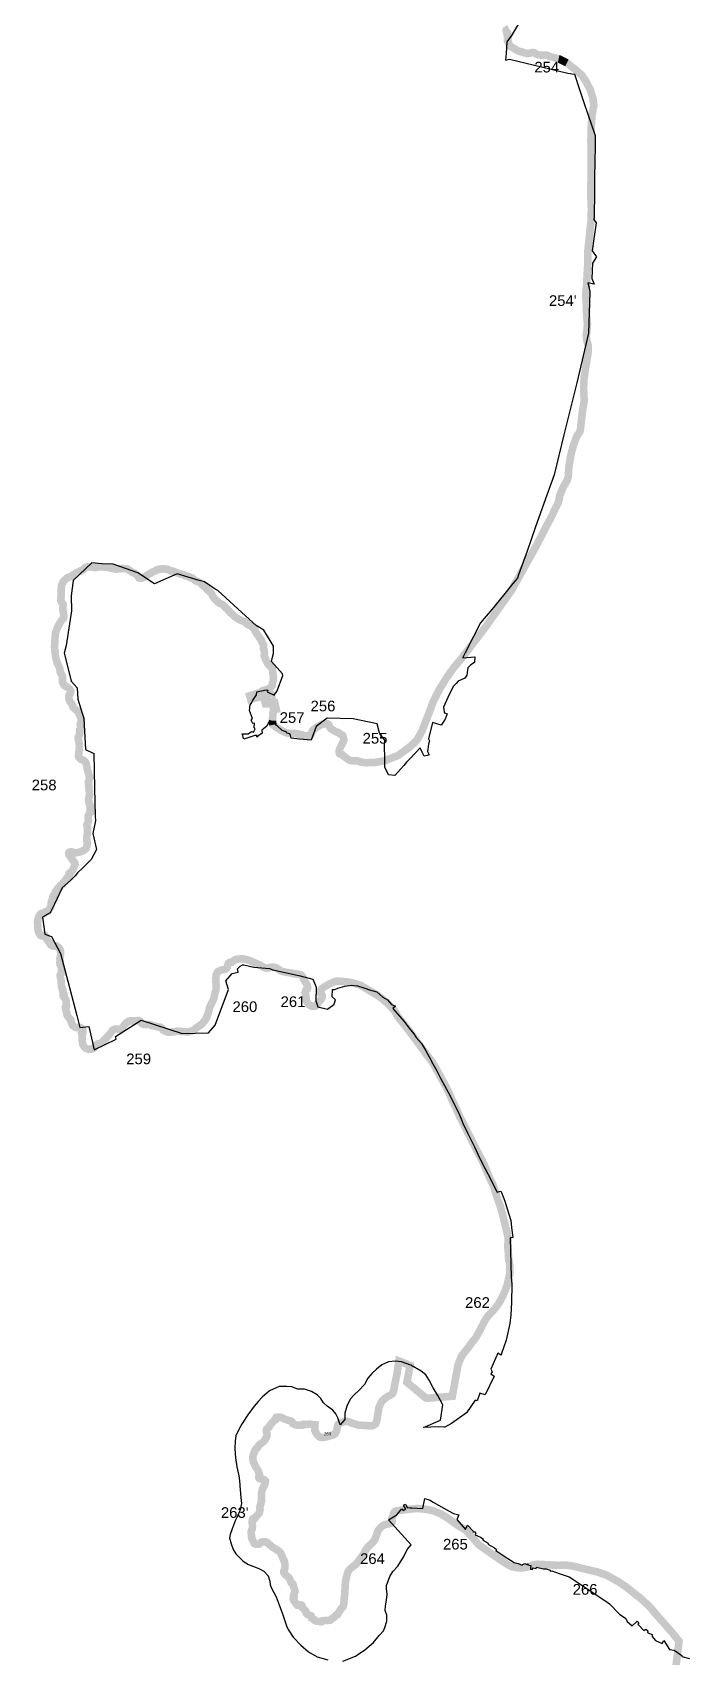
# Model space of a CAD drawing. Header units: metres. Extents: x 290946 to 378809, y 1824167 to 1998918.
# Drawn here: x 314234 to 318550, y 1878583 to 1889262 of the extents above; entities that cross this region are included whole.
import ezdxf

# ---------------------------------------------------------------- set-up
doc = ezdxf.new("R2010")
doc.units = ezdxf.units.M
for name, color, linetype in [('COASTLINE', 5, 'Continuous'), ('DISTRICT BOUNDRY', 86, 'Continuous'), ('NATURALLY PROTECTED', 3, 'Continuous')]:
    doc.layers.add(name, color=color, linetype=linetype)
doc.styles.get("Standard").update_dxf_attribs({"font": 'arial.ttf'})

msp = doc.modelspace()

# ---------------------------------------------------------------- linework, layer by layer
at = {"layer": 'COASTLINE', "const_width": 50, "flags": 128}
msp.add_lwpolyline([(317365, 1889288), (317357, 1889284), (317347, 1889278), (317346, 1889274), (317347, 1889270), (317354, 1889262), (317355, 1889259), (317355, 1889254), (317353, 1889250), (317353, 1889244), (317357, 1889236), (317360, 1889232), (317359, 1889228), (317357, 1889223), (317355, 1889220), (317354, 1889215), (317354, 1889210), (317356, 1889207), (317360, 1889201), (317363, 1889189), (317367, 1889178), (317374, 1889171), (317384, 1889164), (317407, 1889151), (317429, 1889139), (317446, 1889135), (317455, 1889132), (317464, 1889129), (317473, 1889126), (317482, 1889124), (317488, 1889123), (317498, 1889125), (317511, 1889128), (317521, 1889130), (317530, 1889129), (317536, 1889126), (317543, 1889120), (317552, 1889117), (317564, 1889114), (317574, 1889112), (317582, 1889112), (317590, 1889114), (317599, 1889114), (317611, 1889113), (317620, 1889110), (317626, 1889106), (317637, 1889103), (317652, 1889099), (317677, 1889092), (317695, 1889088), (317745, 1889062), (317796, 1889022), (317842, 1888982), (317867, 1888946), (317899, 1888885), (317917, 1888824), (317922, 1888781), (317917, 1888760), (317910, 1888714), (317905, 1888642), (317904, 1888609), (317903, 1888554), (317905, 1888399), (317902, 1888189), (317906, 1888101), (317904, 1888027), (317894, 1887934), (317883, 1887826), (317883, 1887796), (317883, 1887750), (317880, 1887703), (317874, 1887599), (317870, 1887555), (317870, 1887511), (317874, 1887456), (317875, 1887397), (317880, 1887346), (317878, 1887316), (317872, 1887266), (317875, 1887242), (317886, 1887201), (317885, 1887160), (317876, 1887107), (317867, 1887052), (317858, 1886990), (317855, 1886929), (317856, 1886879), (317859, 1886846), (317855, 1886815), (317849, 1886786), (317839, 1886703), (317835, 1886661), (317831, 1886640), (317823, 1886627), (317809, 1886606), (317801, 1886585), (317789, 1886554), (317777, 1886509), (317770, 1886478), (317761, 1886426), (317757, 1886395), (317756, 1886371), (317754, 1886344), (317748, 1886321), (317737, 1886301), (317723, 1886278), (317708, 1886245), (317697, 1886216), (317694, 1886194), (317687, 1886169), (317671, 1886138), (317638, 1886069), (317615, 1886027), (317558, 1885915), (317526, 1885856), (317380, 1885594), (317206, 1885349), (317047, 1885141), (317004, 1885091), (316959, 1885028), (316909, 1884948), (316864, 1884858), (316849, 1884816), (316791, 1884667), (316758, 1884609), (316708, 1884563), (316634, 1884510), (316547, 1884476), (316485, 1884465), (316420, 1884463), (316391, 1884467), (316381, 1884472), (316370, 1884475), (316353, 1884475), (316338, 1884475), (316321, 1884478), (316305, 1884487), (316293, 1884496), (316278, 1884507), (316268, 1884516), (316260, 1884519), (316254, 1884520), (316251, 1884523), (316249, 1884531), (316249, 1884544), (316259, 1884569), (316269, 1884589), (316279, 1884609), (316280, 1884615), (316278, 1884624), (316275, 1884635), (316271, 1884643), (316262, 1884648), (316250, 1884656), (316242, 1884662), (316226, 1884667), (316192, 1884688), (316188, 1884695), (316185, 1884702), (316182, 1884710), (316178, 1884716), (316172, 1884719), (316164, 1884720), (316150, 1884719), (316135, 1884714), (316122, 1884708), (316103, 1884698), (316089, 1884688), (316076, 1884677), (316072, 1884669), (316068, 1884661), (316065, 1884652), (316062, 1884646), (316058, 1884643), (316055, 1884640), (316045, 1884639), (316026, 1884640), (315994, 1884649), (315973, 1884653), (315951, 1884656), (315934, 1884656), (315923, 1884656), (315912, 1884657), (315899, 1884661), (315895, 1884662), (315873, 1884673), (315860, 1884681), (315841, 1884692), (315814, 1884712), (315812, 1884722), (315811, 1884732), (315810, 1884748), (315812, 1884765), (315813, 1884779), (315813, 1884791), (315819, 1884801), (315818, 1884810), (315835, 1884814), (315826, 1884855), (315804, 1884850), (315765, 1884850), (315759, 1884869), (315762, 1884870), (315757, 1884887), (315805, 1884901), (315802, 1884914), (315800, 1884916), (315799, 1884916), (315797, 1884917), (315796, 1884916), (315668, 1884879), (315661, 1884903), (315722, 1884922), (315728, 1884926), (315739, 1884932), (315748, 1884937), (315761, 1884940), (315776, 1884944), (315784, 1884948), (315795, 1884956), (315805, 1884965), (315807, 1884968), (315810, 1884980), (315815, 1885002), (315817, 1885024), (315813, 1885053), (315811, 1885076), (315809, 1885082), (315807, 1885086), (315800, 1885094), (315789, 1885104), (315780, 1885115), (315775, 1885124), (315767, 1885140), (315761, 1885155), (315757, 1885166), (315757, 1885174), (315758, 1885188), (315756, 1885199), (315751, 1885219), (315751, 1885228), (315751, 1885236), (315751, 1885239), (315748, 1885243), (315744, 1885251), (315739, 1885261), (315736, 1885270), (315725, 1885287), (315719, 1885295), (315704, 1885316), (315697, 1885327), (315695, 1885337), (315692, 1885340), (315682, 1885351), (315676, 1885358), (315670, 1885361), (315660, 1885366), (315648, 1885372), (315639, 1885380), (315629, 1885388), (315624, 1885391), (315615, 1885394), (315600, 1885400), (315586, 1885408), (315576, 1885414), (315567, 1885420), (315554, 1885433), (315543, 1885441), (315533, 1885450), (315526, 1885459), (315512, 1885474), (315501, 1885483), (315496, 1885489), (315492, 1885495), (315489, 1885499), (315482, 1885503), (315474, 1885506), (315462, 1885512), (315453, 1885519), (315445, 1885526), (315437, 1885533), (315430, 1885542), (315417, 1885559), (315413, 1885567), (315410, 1885576), (315404, 1885583), (315399, 1885587), (315388, 1885594), (315382, 1885601), (315376, 1885609), (315369, 1885616), (315360, 1885622), (315349, 1885632), (315339, 1885643), (315329, 1885649), (315322, 1885652), (315308, 1885658), (315301, 1885662), (315294, 1885669), (315287, 1885676), (315283, 1885677), (315277, 1885678), (315271, 1885679), (315266, 1885683), (315258, 1885688), (315252, 1885689), (315242, 1885691), (315235, 1885693), (315229, 1885697), (315226, 1885699), (315219, 1885700), (315210, 1885702), (315199, 1885706), (315189, 1885710), (315177, 1885713), (315171, 1885715), (315168, 1885718), (315163, 1885721), (315155, 1885722), (315141, 1885725), (315131, 1885729), (315123, 1885734), (315115, 1885736), (315107, 1885735), (315098, 1885738), (315091, 1885738), (315083, 1885738), (315072, 1885734), (315066, 1885735), (315059, 1885734), (315055, 1885732), (315048, 1885729), (315044, 1885725), (315034, 1885721), (315024, 1885717), (315014, 1885711), (315002, 1885704), (314993, 1885700), (314981, 1885692), (314974, 1885685), (314961, 1885679), (314952, 1885677), (314939, 1885676), (314933, 1885678), (314928, 1885686), (314924, 1885693), (314914, 1885703), (314905, 1885708), (314893, 1885712), (314879, 1885722), (314866, 1885730), (314859, 1885736), (314852, 1885737), (314838, 1885739), (314821, 1885739), (314802, 1885737), (314789, 1885736), (314780, 1885735), (314772, 1885737), (314759, 1885740), (314741, 1885744), (314721, 1885748), (314696, 1885750), (314682, 1885750), (314672, 1885750), (314662, 1885749), (314655, 1885747), (314646, 1885746), (314635, 1885747), (314619, 1885750), (314594, 1885750), (314582, 1885747), (314574, 1885741), (314569, 1885734), (314562, 1885729), (314554, 1885725), (314545, 1885722), (314519, 1885709), (314501, 1885698), (314484, 1885686), (314464, 1885679), (314455, 1885673), (314441, 1885659), (314437, 1885654), (314433, 1885648), (314428, 1885636), (314424, 1885619), (314422, 1885599), (314422, 1885578), (314422, 1885554), (314420, 1885538), (314420, 1885529), (314423, 1885520), (314428, 1885514), (314435, 1885505), (314436, 1885501), (314434, 1885488), (314433, 1885474), (314435, 1885457), (314438, 1885443), (314440, 1885424), (314439, 1885417), (314437, 1885410), (314427, 1885402), (314422, 1885394), (314409, 1885373), (314400, 1885354), (314390, 1885331), (314385, 1885315), (314382, 1885280), (314381, 1885257), (314379, 1885225), (314381, 1885198), (314385, 1885166), (314389, 1885144), (314396, 1885119), (314407, 1885097), (314413, 1885083), (314415, 1885070), (314417, 1885056), (314423, 1885046), (314428, 1885038), (314431, 1885030), (314432, 1885022), (314431, 1885001), (314431, 1884993), (314437, 1884980), (314445, 1884969), (314456, 1884963), (314474, 1884951), (314481, 1884944), (314484, 1884938), (314485, 1884928), (314480, 1884915), (314476, 1884911), (314473, 1884903), (314474, 1884884), (314476, 1884873), (314481, 1884864), (314489, 1884854), (314497, 1884842), (314500, 1884829), (314512, 1884817), (314527, 1884804), (314531, 1884799), (314540, 1884785), (314548, 1884766), (314554, 1884753), (314555, 1884740), (314550, 1884722), (314547, 1884715), (314550, 1884705), (314554, 1884692), (314552, 1884688), (314547, 1884681), (314544, 1884678), (314543, 1884671), (314546, 1884661), (314545, 1884653), (314543, 1884649), (314539, 1884638), (314534, 1884630), (314534, 1884620), (314539, 1884604), (314541, 1884590), (314542, 1884569), (314541, 1884553), (314538, 1884522), (314536, 1884508), (314538, 1884500), (314549, 1884488), (314556, 1884484), (314566, 1884481), (314577, 1884473), (314587, 1884460), (314590, 1884447), (314594, 1884421), (314598, 1884408), (314605, 1884381), (314609, 1884365), (314607, 1884353), (314602, 1884342), (314602, 1884335), (314601, 1884323), (314603, 1884314), (314606, 1884305), (314605, 1884300), (314605, 1884290), (314607, 1884276), (314609, 1884262), (314609, 1884249), (314607, 1884240), (314603, 1884231), (314602, 1884220), (314604, 1884204), (314607, 1884195), (314611, 1884187), (314614, 1884178), (314613, 1884169), (314612, 1884156), (314615, 1884150), (314619, 1884145), (314620, 1884141), (314616, 1884137), (314607, 1884129), (314599, 1884113), (314599, 1884102), (314602, 1884088), (314601, 1884076), (314594, 1884063), (314591, 1884055), (314592, 1884044), (314595, 1884039), (314595, 1884024), (314595, 1884003), (314591, 1883974), (314591, 1883952), (314595, 1883935), (314591, 1883913), (314584, 1883897), (314579, 1883893), (314571, 1883887), (314559, 1883882), (314544, 1883876), (314530, 1883873), (314520, 1883871), (314507, 1883873), (314499, 1883874), (314490, 1883878), (314483, 1883878), (314477, 1883876), (314472, 1883869), (314474, 1883858), (314482, 1883847), (314497, 1883825), (314504, 1883816), (314512, 1883805), (314514, 1883795), (314508, 1883780), (314498, 1883757), (314489, 1883746), (314482, 1883741), (314476, 1883738), (314475, 1883737), (314474, 1883736), (314474, 1883734), (314474, 1883732), (314477, 1883731), (314478, 1883729), (314478, 1883728), (314478, 1883726), (314477, 1883724), (314475, 1883721), (314474, 1883721), (314474, 1883720), (314474, 1883720), (314474, 1883718), (314475, 1883716), (314475, 1883714), (314474, 1883712), (314474, 1883710), (314472, 1883709), (314469, 1883709), (314465, 1883708), (314464, 1883708), (314463, 1883708), (314461, 1883707), (314460, 1883705), (314459, 1883702), (314458, 1883700), (314455, 1883698), (314453, 1883696), (314451, 1883691), (314449, 1883688), (314446, 1883686), (314444, 1883684), (314443, 1883680), (314439, 1883677), (314436, 1883675), (314434, 1883670), (314432, 1883667), (314431, 1883665), (314428, 1883664), (314422, 1883660), (314417, 1883656), (314415, 1883652), (314415, 1883648), (314414, 1883645), (314411, 1883643), (314405, 1883640), (314401, 1883638), (314398, 1883635), (314396, 1883633), (314393, 1883627), (314391, 1883622), (314389, 1883618), (314387, 1883617), (314385, 1883616), (314384, 1883614), (314383, 1883610), (314383, 1883603), (314381, 1883600), (314376, 1883595), (314372, 1883590), (314369, 1883583), (314367, 1883578), (314366, 1883574), (314366, 1883567), (314363, 1883562), (314360, 1883556), (314358, 1883550), (314357, 1883547), (314357, 1883543), (314357, 1883539), (314356, 1883534), (314356, 1883529), (314355, 1883523), (314354, 1883518), (314352, 1883515), (314349, 1883510), (314346, 1883503), (314342, 1883495), (314340, 1883491), (314337, 1883489), (314333, 1883487), (314320, 1883483), (314318, 1883483), (314316, 1883481), (314313, 1883477), (314311, 1883474), (314307, 1883472), (314305, 1883471), (314300, 1883472), (314294, 1883472), (314292, 1883472), (314289, 1883469), (314286, 1883467), (314285, 1883463), (314283, 1883460), (314280, 1883456), (314276, 1883453), (314273, 1883449), (314272, 1883443), (314269, 1883428), (314267, 1883415), (314268, 1883407), (314270, 1883395), (314270, 1883384), (314270, 1883370), (314272, 1883356), (314275, 1883346), (314282, 1883335), (314287, 1883329), (314294, 1883325), (314299, 1883325), (314305, 1883328), (314312, 1883329), (314317, 1883327), (314320, 1883321), (314326, 1883306), (314342, 1883284), (314349, 1883276), (314352, 1883269), (314356, 1883265), (314364, 1883260), (314374, 1883258), (314379, 1883258), (314384, 1883260), (314389, 1883260), (314398, 1883254), (314409, 1883246), (314414, 1883238), (314417, 1883231), (314419, 1883216), (314419, 1883200), (314416, 1883185), (314414, 1883177), (314415, 1883168), (314415, 1883161), (314415, 1883155), (314413, 1883150), (314414, 1883145), (314415, 1883139), (314416, 1883134), (314418, 1883130), (314420, 1883128), (314422, 1883123), (314424, 1883115), (314425, 1883106), (314425, 1883099), (314425, 1883090), (314424, 1883081), (314423, 1883078), (314419, 1883074), (314417, 1883072), (314416, 1883067), (314416, 1883061), (314417, 1883054), (314419, 1883045), (314422, 1883031), (314423, 1883020), (314423, 1883011), (314424, 1883001), (314425, 1882992), (314429, 1882982), (314429, 1882978), (314430, 1882973), (314433, 1882970), (314434, 1882967), (314434, 1882962), (314434, 1882957), (314435, 1882953), (314437, 1882949), (314440, 1882945), (314441, 1882942), (314440, 1882939), (314439, 1882936), (314436, 1882935), (314435, 1882932), (314436, 1882929), (314437, 1882927), (314441, 1882924), (314444, 1882920), (314449, 1882913), (314453, 1882907), (314455, 1882900), (314456, 1882891), (314456, 1882880), (314458, 1882864), (314457, 1882860), (314455, 1882857), (314451, 1882855), (314451, 1882851), (314452, 1882844), (314456, 1882828), (314460, 1882818), (314461, 1882806), (314465, 1882799), (314469, 1882793), (314478, 1882783), (314485, 1882776), (314486, 1882771), (314486, 1882766), (314488, 1882759), (314490, 1882754), (314492, 1882748), (314495, 1882742), (314499, 1882736), (314514, 1882726), (314521, 1882722), (314525, 1882722), (314531, 1882723), (314539, 1882724), (314547, 1882723), (314554, 1882720), (314560, 1882715), (314564, 1882711), (314566, 1882706), (314566, 1882701), (314563, 1882701), (314560, 1882700), (314558, 1882697), (314556, 1882689), (314559, 1882676), (314560, 1882668), (314560, 1882660), (314561, 1882650), (314560, 1882638), (314564, 1882616), (314567, 1882606), (314574, 1882596), (314586, 1882586), (314601, 1882580), (314619, 1882581), (314635, 1882587), (314645, 1882598), (314652, 1882608), (314662, 1882614), (314678, 1882618), (314688, 1882624), (314700, 1882636), (314716, 1882651), (314725, 1882660), (314744, 1882683), (314753, 1882694), (314762, 1882707), (314772, 1882712), (314783, 1882714), (314799, 1882712), (314808, 1882712), (314816, 1882714), (314828, 1882727), (314840, 1882743), (314853, 1882755), (314865, 1882764), (314880, 1882767), (314896, 1882767), (314919, 1882768), (314926, 1882769), (314933, 1882769), (314940, 1882766), (314945, 1882757), (314953, 1882749), (314962, 1882745), (314976, 1882743), (314993, 1882743), (315003, 1882743), (315012, 1882740), (315019, 1882735), (315026, 1882734), (315040, 1882732), (315054, 1882728), (315075, 1882725), (315082, 1882721), (315091, 1882708), (315102, 1882700), (315111, 1882697), (315127, 1882692), (315150, 1882694), (315168, 1882696), (315186, 1882700), (315204, 1882697), (315229, 1882696), (315253, 1882693), (315267, 1882696), (315293, 1882705), (315310, 1882720), (315329, 1882734), (315346, 1882745), (315362, 1882764), (315373, 1882778), (315385, 1882808), (315394, 1882840), (315399, 1882858), (315406, 1882872), (315422, 1882904), (315428, 1882925), (315433, 1882951), (315439, 1882966), (315441, 1882982), (315441, 1883006), (315438, 1883028), (315439, 1883047), (315440, 1883064), (315443, 1883075), (315449, 1883086), (315459, 1883094), (315473, 1883100), (315492, 1883104), (315505, 1883108), (315510, 1883113), (315515, 1883123), (315518, 1883136), (315522, 1883146), (315527, 1883150), (315536, 1883153), (315545, 1883153), (315550, 1883157), (315559, 1883164), (315567, 1883170), (315577, 1883172), (315599, 1883174), (315620, 1883174), (315644, 1883169), (315670, 1883159), (315705, 1883144), (315739, 1883127), (315755, 1883118), (315766, 1883115), (315774, 1883114), (315782, 1883114), (315795, 1883118), (315810, 1883120), (315822, 1883119), (315839, 1883114), (315853, 1883104), (315863, 1883097), (315869, 1883094), (315882, 1883090), (315899, 1883086), (315915, 1883084), (315964, 1883075), (315992, 1883071), (316001, 1883067), (316008, 1883058), (316013, 1883049), (316017, 1883039), (316028, 1883020), (316039, 1883000), (316042, 1882985), (316040, 1882978), (316032, 1882971), (316029, 1882963), (316026, 1882951), (316029, 1882935), (316031, 1882919), (316033, 1882899), (316038, 1882891), (316049, 1882875), (316065, 1882864), (316078, 1882862), (316092, 1882864), (316100, 1882870), (316112, 1882887), (316121, 1882899), (316130, 1882908), (316136, 1882917), (316137, 1882926), (316137, 1882934), (316134, 1882939), (316128, 1882944), (316125, 1882948), (316125, 1882956), (316129, 1882968), (316139, 1882981), (316152, 1882991), (316191, 1883012), (316211, 1883021), (316225, 1883026), (316238, 1883028), (316267, 1883026), (316309, 1883022), (316339, 1883016), (316387, 1883002), (316438, 1882972), (316498, 1882937), (316530, 1882913), (316559, 1882889), (316586, 1882862), (316609, 1882838), (316616, 1882827), (316621, 1882818), (316630, 1882804), (316635, 1882794), (316658, 1882765), (316674, 1882746), (316713, 1882695), (316756, 1882636), (316803, 1882573), (316813, 1882559), (316822, 1882546), (316843, 1882520), (316856, 1882503), (316874, 1882474), (316895, 1882436), (316919, 1882392), (316946, 1882342), (316964, 1882306), (316972, 1882291), (316984, 1882262), (316996, 1882236), (317022, 1882182), (317041, 1882136), (317060, 1882102), (317096, 1882028), (317103, 1882016), (317111, 1881999), (317117, 1881988), (317122, 1881977), (317148, 1881925), (317159, 1881904), (317179, 1881867), (317191, 1881843), (317205, 1881813), (317225, 1881763), (317241, 1881726), (317262, 1881684), (317268, 1881667), (317278, 1881631), (317295, 1881583), (317304, 1881560), (317310, 1881539), (317333, 1881455), (317350, 1881381), (317358, 1881343), (317360, 1881322), (317358, 1881308), (317356, 1881296), (317357, 1881279), (317360, 1881250), (317361, 1881215), (317363, 1881199), (317366, 1881185), (317370, 1881159), (317370, 1881140), (317370, 1881107), (317367, 1881092), (317353, 1881032), (317336, 1880985), (317307, 1880926), (317281, 1880887), (317254, 1880856), (317227, 1880828), (317211, 1880805), (317195, 1880777), (317178, 1880741), (317146, 1880684), (317124, 1880658), (317099, 1880622), (317059, 1880573), (317046, 1880547), (317030, 1880507), (316992, 1880300), (316824, 1880287), (316817, 1880290), (316694, 1880392), (316715, 1880503), (316641, 1880532), (316637, 1880503), (316631, 1880459), (316621, 1880410), (316616, 1880388), (316608, 1880341), (316601, 1880319), (316589, 1880310), (316565, 1880297), (316552, 1880288), (316531, 1880268), (316524, 1880257), (316513, 1880234), (316508, 1880217), (316507, 1880203), (316503, 1880184), (316499, 1880157), (316495, 1880134), (316488, 1880119), (316479, 1880112), (316470, 1880107), (316457, 1880105), (316434, 1880107), (316371, 1880111), (316330, 1880125), (316310, 1880133), (316293, 1880136), (316280, 1880134), (316256, 1880124), (316242, 1880114), (316238, 1880105), (316232, 1880071), (316221, 1880053), (316211, 1880046), (316185, 1880039), (316151, 1880030), (316138, 1880028), (316131, 1880029), (316119, 1880033), (316107, 1880044), (316097, 1880058), (316088, 1880079), (316090, 1880113), (316059, 1880117), (316042, 1880116), (316039, 1880115), (316029, 1880114), (316023, 1880114), (316020, 1880116), (316017, 1880116), (316014, 1880116), (316012, 1880115), (316012, 1880114), (316010, 1880111), (316008, 1880110), (316004, 1880110), (315995, 1880110), (315987, 1880110), (315977, 1880110), (315967, 1880111), (315958, 1880114), (315949, 1880119), (315945, 1880120), (315943, 1880124), (315941, 1880130), (315933, 1880137), (315894, 1880148), (315872, 1880160), (315862, 1880162), (315841, 1880163), (315837, 1880162), (315835, 1880161), (315834, 1880158), (315833, 1880154), (315833, 1880152), (315834, 1880150), (315833, 1880148), (315830, 1880147), (315826, 1880145), (315806, 1880124), (315794, 1880109), (315787, 1880096), (315774, 1880086), (315771, 1880079), (315770, 1880074), (315771, 1880065), (315774, 1880058), (315775, 1880049), (315774, 1880038), (315771, 1880031), (315760, 1880011), (315754, 1880004), (315746, 1879997), (315732, 1879987), (315726, 1879983), (315716, 1879970), (315711, 1879961), (315703, 1879956), (315697, 1879948), (315694, 1879938), (315684, 1879913), (315681, 1879896), (315683, 1879875), (315694, 1879848), (315704, 1879830), (315710, 1879822), (315716, 1879812), (315720, 1879799), (315724, 1879790), (315725, 1879786), (315725, 1879781), (315723, 1879776), (315721, 1879772), (315720, 1879769), (315720, 1879766), (315721, 1879764), (315725, 1879760), (315730, 1879758), (315736, 1879756), (315747, 1879754), (315758, 1879750), (315761, 1879747), (315764, 1879744), (315764, 1879739), (315763, 1879729), (315760, 1879721), (315754, 1879710), (315749, 1879699), (315740, 1879673), (315739, 1879663), (315738, 1879646), (315738, 1879634), (315739, 1879623), (315739, 1879614), (315737, 1879605), (315734, 1879594), (315730, 1879582), (315728, 1879569), (315729, 1879558), (315728, 1879551), (315726, 1879541), (315724, 1879534), (315721, 1879528), (315716, 1879523), (315710, 1879517), (315705, 1879512), (315702, 1879507), (315696, 1879497), (315693, 1879495), (315689, 1879496), (315688, 1879497), (315684, 1879497), (315681, 1879495), (315679, 1879491), (315678, 1879480), (315678, 1879466), (315679, 1879442), (315678, 1879430), (315675, 1879422), (315672, 1879414), (315670, 1879405), (315672, 1879395), (315672, 1879385), (315673, 1879374), (315676, 1879362), (315681, 1879354), (315684, 1879347), (315688, 1879340), (315691, 1879333), (315695, 1879331), (315704, 1879328), (315714, 1879327), (315722, 1879328), (315729, 1879335), (315737, 1879341), (315752, 1879344), (315766, 1879343), (315776, 1879338), (315784, 1879332), (315810, 1879309), (315824, 1879301), (315835, 1879293), (315850, 1879283), (315858, 1879278), (315864, 1879270), (315876, 1879246), (315880, 1879234), (315884, 1879224), (315889, 1879216), (315892, 1879198), (315893, 1879189), (315893, 1879182), (315893, 1879174), (315891, 1879166), (315890, 1879163), (315888, 1879158), (315886, 1879152), (315885, 1879145), (315886, 1879139), (315892, 1879130), (315901, 1879123), (315914, 1879112), (315920, 1879106), (315926, 1879096), (315929, 1879087), (315930, 1879083), (315932, 1879077), (315934, 1879074), (315939, 1879071), (315945, 1879065), (315947, 1879059), (315948, 1879049), (315952, 1879041), (315956, 1879033), (315959, 1879021), (315957, 1879011), (315956, 1879007), (315953, 1879003), (315952, 1878999), (315952, 1878995), (315949, 1878992), (315949, 1878988), (315951, 1878986), (315953, 1878983), (315952, 1878980), (315950, 1878976), (315947, 1878968), (315948, 1878963), (315954, 1878956), (315961, 1878944), (315968, 1878933), (315974, 1878927), (315981, 1878927), (315987, 1878927), (315993, 1878930), (315998, 1878929), (316002, 1878928), (316004, 1878925), (316005, 1878917), (316007, 1878912), (316010, 1878908), (316015, 1878903), (316019, 1878899), (316025, 1878894), (316030, 1878886), (316033, 1878875), (316035, 1878871), (316041, 1878867), (316050, 1878862), (316057, 1878860), (316062, 1878859), (316065, 1878857), (316066, 1878853), (316067, 1878846), (316068, 1878842), (316073, 1878839), (316079, 1878835), (316084, 1878833), (316085, 1878831), (316087, 1878828), (316090, 1878826), (316097, 1878824), (316101, 1878822), (316108, 1878821), (316112, 1878821), (316115, 1878821), (316118, 1878821), (316124, 1878819), (316127, 1878818), (316131, 1878818), (316135, 1878818), (316138, 1878820), (316142, 1878825), (316146, 1878825), (316156, 1878826), (316175, 1878827), (316188, 1878828), (316191, 1878829), (316194, 1878833), (316197, 1878835), (316203, 1878841), (316210, 1878844), (316216, 1878848), (316222, 1878855), (316228, 1878861), (316231, 1878864), (316238, 1878866), (316242, 1878871), (316247, 1878881), (316256, 1878895), (316262, 1878904), (316269, 1878911), (316275, 1878917), (316277, 1878924), (316279, 1878932), (316281, 1878962), (316286, 1879008), (316290, 1879079), (316297, 1879113), (316306, 1879145), (316316, 1879160), (316331, 1879174), (316347, 1879186), (316358, 1879195), (316371, 1879210), (316388, 1879233), (316411, 1879266), (316422, 1879287), (316439, 1879311), (316465, 1879335), (316474, 1879345), (316483, 1879357), (316494, 1879388), (316504, 1879417), (316520, 1879437), (316532, 1879447), (316543, 1879454), (316558, 1879459), (316572, 1879461), (316586, 1879464), (316593, 1879467), (316596, 1879470), (316596, 1879474), (316597, 1879480), (316595, 1879485), (316594, 1879491), (316595, 1879497), (316597, 1879503), (316602, 1879512), (316605, 1879521), (316606, 1879531), (316610, 1879538), (316617, 1879544), (316629, 1879547), (316641, 1879549), (316695, 1879556), (316755, 1879562), (316801, 1879560), (316852, 1879551), (316875, 1879544), (316916, 1879528), (316939, 1879514), (316969, 1879495), (317000, 1879472), (317028, 1879451), (317062, 1879431), (317076, 1879423), (317094, 1879406), (317119, 1879379), (317164, 1879326), (317223, 1879284), (317326, 1879213), (317369, 1879186), (317388, 1879179), (317421, 1879173), (317458, 1879173), (317496, 1879180), (317526, 1879192), (317554, 1879196), (317611, 1879193), (317688, 1879189), (317744, 1879190), (317784, 1879184), (317857, 1879166), (317947, 1879145), (318004, 1879125), (318081, 1879083), (318133, 1879048), (318233, 1878969), (318295, 1878911), (318326, 1878873), (318438, 1878745), (318482, 1878690), (318417, 1878165)], dxfattribs=at)
at = {"layer": 'DISTRICT BOUNDRY'}
for points in [[(317434, 1889330, 0), (317381, 1889241, 0), (317351, 1889200, 0), (317345, 1889123, 0), (317342, 1889079, 0), (317367, 1889087, 0), (317751, 1888994, 0), (317794, 1888987, 0), (317828, 1888887, 0), (317859, 1888796, 0), (317931, 1888585, 0), (317930, 1888510, 0), (317928, 1888414, 0), (317927, 1888312, 0), (317926, 1888214, 0), (317924, 1888048, 0), (317923, 1888032, 0), (317938, 1888010, 0), (317922, 1887906, 0), (317911, 1887826, 0), (317939, 1887787, 0), (317914, 1887745, 0), (317908, 1887646, 0), (317924, 1887607, 0), (317882, 1887617, 0), (317892, 1887584, 0), (317896, 1887556, 0), (317887, 1887286, 0), (317810, 1886960, 0), (317726, 1886618, 0), (317662, 1886356, 0), (317594, 1886166, 0), (317537, 1886007, 0), (317483, 1885853, 0), (317428, 1885698, 0), (317421, 1885675, 0), (317390, 1885640, 0), (317329, 1885565, 0), (317251, 1885471, 0), (317177, 1885382, 0), (317131, 1885292, 0), (317077, 1885185, 0), (317062, 1885154, 0), (317061, 1885153, 0), (317061, 1885153, 0), (317140, 1885158, 0), (317139, 1885122, 0), (317115, 1885107, 0), (317094, 1885087, 0), (317090, 1885057, 0), (317088, 1885039, 0), (317075, 1885019, 0), (317030, 1885000, 0), (317018, 1884983, 0), (316997, 1884964, 0), (316962, 1884892, 0), (316934, 1884828, 0), (316938, 1884798, 0), (316941, 1884790, 0), (316958, 1884785, 0), (316946, 1884750, 0), (316920, 1884711, 0), (316861, 1884727, 0), (316835, 1884621, 0), (316843, 1884606, 0), (316836, 1884586, 0), (316830, 1884536, 0), (316840, 1884516, 0), (316826, 1884510, 0), (316807, 1884507, 0), (316799, 1884524, 0), (316795, 1884532, 0), (316782, 1884562, 0), (316717, 1884494, 0), (316692, 1884466, 0), (316673, 1884445, 0), (316614, 1884379, 0), (316574, 1884383, 0), (316548, 1884433, 0), (316548, 1884497, 0), (316547, 1884567, 0), (316548, 1884611, 0), (316516, 1884652, 0), (316514, 1884660, 0), (316499, 1884719, 0), (316340, 1884752, 0), (316171, 1884757, 0), (316098, 1884702, 0), (316064, 1884611, 0), (315989, 1884617, 0), (315933, 1884624, 0), (315933, 1884624, 0), (315933, 1884624, 0), (315930, 1884641, 0), (315924, 1884653, 0), (315907, 1884658, 0), (315900, 1884666, 0), (315888, 1884670, 0), (315881, 1884673, 0), (315875, 1884676, 0), (315841, 1884705, 0), (315836, 1884709, 0), (315824, 1884727, 0), (315792, 1884741, 0), (315773, 1884704, 0), (315741, 1884678, 0), (315743, 1884658, 0), (315722, 1884643, 0), (315708, 1884632, 0), (315710, 1884642, 0), (315695, 1884643, 0), (315623, 1884619, 0), (315619, 1884629, 0), (315615, 1884643, 0), (315612, 1884653, 0), (315651, 1884654, 0), (315673, 1884669, 0), (315687, 1884664, 0), (315697, 1884686, 0), (315690, 1884694, 0), (315693, 1884724, 0), (315681, 1884722, 0), (315670, 1884742, 0), (315679, 1884754, 0), (315659, 1884806, 0), (315661, 1884819, 0), (315662, 1884828, 0), (315665, 1884844, 0), (315672, 1884855, 0), (315674, 1884857, 0), (315680, 1884870, 0), (315706, 1884909, 0), (315708, 1884928, 0), (315738, 1884935, 0), (315769, 1884942, 0), (315781, 1884940, 0), (315776, 1884930, 0), (315822, 1884907, 0), (315842, 1884936, 0), (315879, 1885037, 0), (315876, 1885047, 0), (315805, 1885129, 0), (315809, 1885147, 0), (315818, 1885180, 0), (315818, 1885230, 0), (315803, 1885255, 0), (315753, 1885334, 0), (315704, 1885365, 0), (315609, 1885450, 0), (315451, 1885594, 0), (315434, 1885603, 0), (315365, 1885652, 0), (315329, 1885660, 0), (315185, 1885704, 0), (315035, 1885639, 0), (314926, 1885711, 0), (314763, 1885768, 0), (314690, 1885770, 0), (314623, 1885777, 0), (314501, 1885661, 0), (314488, 1885559, 0), (314490, 1885461, 0), (314455, 1885233, 0), (314443, 1885184, 0), (314481, 1885028, 0), (314489, 1884999, 0), (314527, 1884956, 0), (314531, 1884880, 0), (314572, 1884753, 0), (314573, 1884712, 0), (314583, 1884551, 0), (314636, 1884524, 0), (314641, 1884298, 0), (314645, 1884113, 0), (314648, 1884082, 0), (314631, 1883998, 0), (314655, 1883893, 0), (314620, 1883827, 0), (314572, 1883779, 0), (314555, 1883764, 0), (314536, 1883747, 0), (314529, 1883740, 0), (314515, 1883719, 0), (314485, 1883691, 0), (314430, 1883642, 0), (314378, 1883533, 0), (314351, 1883476, 0), (314299, 1883449, 0), (314316, 1883337, 0), (314359, 1883321, 0), (314418, 1883210, 0), (314466, 1883028, 0), (314526, 1882803, 0), (314546, 1882724, 0), (314604, 1882729, 0), (314640, 1882577, 0), (314784, 1882647, 0), (314782, 1882655, 0), (314780, 1882664, 0), (314947, 1882771, 0), (315217, 1882684, 0), (315391, 1882688, 0), (315435, 1882739, 0), (315522, 1882972, 0), (315504, 1883029, 0), (315546, 1883078, 0), (315585, 1883086, 0), (315582, 1883109, 0), (315599, 1883127, 0), (315614, 1883135, 0), (315623, 1883134, 0), (315689, 1883119, 0), (315791, 1883111, 0), (315813, 1883102, 0), (315984, 1883064, 0), (316076, 1883040, 0), (316098, 1882988, 0), (316096, 1882899, 0), (316108, 1882859, 0), (316172, 1882844, 0), (316213, 1882875, 0), (316215, 1882876, 0), (316224, 1882904, 0), (316203, 1882925, 0), (316205, 1882972, 0), (316220, 1882973, 0), (316241, 1882982, 0), (316287, 1882995, 0), (316331, 1883001, 0), (316369, 1882998, 0), (316412, 1882983, 0), (316455, 1882969, 0), (316496, 1882958, 0), (316535, 1882923, 0), (316566, 1882906, 0), (316592, 1882875, 0), (316618, 1882863, 0), (316602, 1882849, 0), (316677, 1882762, 0), (316709, 1882719, 0), (316740, 1882681, 0), (316751, 1882664, 0), (316755, 1882657, 0), (316789, 1882618, 0), (316816, 1882575, 0), (316840, 1882530, 0), (316864, 1882484, 0), (316890, 1882438, 0), (316915, 1882390, 0), (316954, 1882318, 0), (316978, 1882274, 0), (316999, 1882229, 0), (317032, 1882164, 0), (317051, 1882122, 0), (317060, 1882100, 0), (317092, 1882031, 0), (317137, 1881939, 0), (317171, 1881867, 0), (317208, 1881795, 0), (317245, 1881724, 0), (317256, 1881700, 0), (317287, 1881642, 0), (317303, 1881645, 0), (317303, 1881646, 0), (317312, 1881648, 0), (317316, 1881639, 0), (317337, 1881583, 0), (317363, 1881497, 0), (317376, 1881455, 0), (317380, 1881408, 0), (317390, 1881343, 0), (317372, 1881342, 0), (317378, 1881083, 0), (317384, 1881036, 0), (317380, 1880916, 0), (317377, 1880836, 0), (317371, 1880779, 0), (317346, 1880669, 0), (317315, 1880580, 0), (317313, 1880571, 0), (317292, 1880583, 0), (317246, 1880477, 0), (317255, 1880461, 0), (317246, 1880447, 0), (317268, 1880433, 0), (317207, 1880310, 0), (317174, 1880321, 0), (317156, 1880271, 0), (317142, 1880274, 0), (317086, 1880191, 0), (316986, 1880122, 0), (316944, 1880097, 0), (316939, 1880098, 0), (316900, 1880100, 0), (316802, 1880094, 0), (316915, 1880144, 0), (316931, 1880243, 0), (316897, 1880306, 0), (316866, 1880356, 0), (316841, 1880405, 0), (316818, 1880441, 0), (316787, 1880466, 0), (316720, 1880505, 0), (316659, 1880527, 0), (316620, 1880530, 0), (316572, 1880527, 0), (316529, 1880507, 0), (316495, 1880479, 0), (316463, 1880449, 0), (316437, 1880419, 0), (316415, 1880377, 0), (316377, 1880337, 0), (316348, 1880309, 0), (316322, 1880281, 0), (316299, 1880236, 0), (316286, 1880189, 0), (316287, 1880148, 0), (316255, 1880113, 0), (316241, 1880158, 0), (316228, 1880184, 0), (316207, 1880208, 0), (316170, 1880235, 0), (316147, 1880256, 0), (316128, 1880286, 0), (316105, 1880309, 0), (316067, 1880331, 0), (316022, 1880346, 0), (315977, 1880347, 0), (315937, 1880361, 0), (315905, 1880365, 0), (315855, 1880365, 0), (315792, 1880336, 0), (315743, 1880293, 0), (315716, 1880265, 0), (315691, 1880236, 0), (315649, 1880177, 0), (315612, 1880121, 0), (315595, 1880090, 0), (315571, 1880039, 0), (315565, 1880007, 0), (315564, 1879955, 0), (315567, 1879895, 0), (315576, 1879837, 0), (315590, 1879778, 0), (315595, 1879744, 0), (315599, 1879685, 0), (315602, 1879635, 0), (315607, 1879595, 0), (315597, 1879547, 0), (315581, 1879511, 0), (315565, 1879481, 0), (315545, 1879428, 0), (315532, 1879392, 0), (315529, 1879369, 0), (315540, 1879330, 0), (315552, 1879292, 0), (315569, 1879265, 0), (315619, 1879216, 0), (315653, 1879195, 0), (315720, 1879168, 0), (315755, 1879151, 0), (315783, 1879120, 0), (315793, 1879086, 0), (315796, 1879060, 0), (315804, 1879039, 0), (315834, 1878982, 0), (315854, 1878929, 0), (315876, 1878871, 0), (315903, 1878791, 0), (315914, 1878767, 0), (315947, 1878717, 0), (315997, 1878665, 0), (316047, 1878621, 0), (316104, 1878587, 0), (316175, 1878567, 0)], [(316272, 1878560, 0), (316356, 1878593, 0), (316417, 1878633, 0), (316474, 1878681, 0), (316512, 1878727, 0), (316541, 1878759, 0), (316548, 1878780, 0), (316562, 1878821, 0), (316562, 1878862, 0), (316552, 1878893, 0), (316553, 1878923, 0), (316560, 1878961, 0), (316565, 1878998, 0), (316559, 1879036, 0), (316560, 1879056, 0), (316582, 1879115, 0), (316602, 1879148, 0), (316634, 1879184, 0), (316674, 1879247, 0), (316696, 1879294, 0), (316721, 1879323, 0), (316574, 1879488, 0), (316627, 1879521, 0), (316660, 1879561, 0), (316670, 1879549, 0), (316687, 1879559, 0), (316672, 1879584, 0), (316684, 1879590, 0), (316690, 1879581, 0), (316696, 1879569, 0), (316716, 1879567, 0), (316726, 1879566, 0), (316798, 1879563, 0), (316812, 1879629, 0), (316840, 1879619, 0), (316850, 1879614, 0), (316867, 1879604, 0), (316901, 1879584, 0), (316971, 1879546, 0), (316999, 1879530, 0), (317027, 1879523, 0), (317035, 1879521, 0), (317023, 1879490, 0), (317078, 1879424, 0), (317093, 1879453, 0), (317095, 1879451, 0), (317125, 1879417, 0), (317126, 1879415, 0), (317130, 1879406, 0), (317138, 1879411, 0), (317147, 1879398, 0), (317143, 1879389, 0), (317177, 1879373, 0), (317196, 1879364, 0), (317192, 1879355, 0), (317228, 1879335, 0), (317226, 1879328, 0), (317269, 1879305, 0), (317282, 1879293, 0), (317279, 1879287, 0), (317333, 1879250, 0), (317375, 1879224, 0), (317399, 1879208, 0), (317417, 1879203, 0), (317425, 1879200, 0), (317432, 1879198, 0), (317440, 1879195, 0), (317451, 1879191, 0), (317456, 1879195, 0), (317469, 1879202, 0), (317481, 1879194, 0), (317489, 1879199, 0), (317488, 1879193, 0), (317508, 1879188, 0), (317506, 1879175, 0), (317505, 1879164, 0), (317518, 1879161, 0), (317520, 1879172, 0), (317544, 1879168, 0), (317545, 1879177, 0), (317592, 1879167, 0), (317609, 1879167, 0), (317635, 1879158, 0), (317636, 1879150, 0), (317647, 1879153, 0), (317695, 1879136, 0), (317760, 1879114, 0), (318007, 1878950, 0), (318025, 1878936, 0), (318090, 1878868, 0), (318132, 1878839, 0), (318141, 1878819, 0), (318173, 1878791, 0), (318200, 1878816, 0), (318206, 1878822, 0), (318218, 1878811, 0), (318211, 1878802, 0), (318250, 1878761, 0), (318264, 1878769, 0), (318274, 1878760, 0), (318277, 1878758, 0), (318275, 1878747, 0), (318307, 1878733, 0), (318302, 1878723, 0), (318327, 1878695, 0), (318370, 1878675, 0), (318383, 1878695, 0), (318420, 1878635, 0), (318450, 1878632, 0), (318501, 1878596, 0), (318501, 1878589, 0), (318550, 1878577, 0)]]:
    msp.add_polyline3d(points, dxfattribs=at)
at = {"layer": 'NATURALLY PROTECTED', "const_width": 50, "flags": 128}
for points in [[(317691, 1889088), (317696, 1889087), (317745, 1889062)], [(317919, 1888803), (317922, 1888781), (317917, 1888760), (317910, 1888714), (317905, 1888642), (317904, 1888609), (317903, 1888554), (317905, 1888399), (317902, 1888189), (317906, 1888101), (317904, 1888027), (317894, 1887934), (317883, 1887826), (317883, 1887796), (317883, 1887750), (317880, 1887703), (317874, 1887599), (317870, 1887555), (317870, 1887511), (317874, 1887456), (317875, 1887397), (317880, 1887346), (317878, 1887316), (317872, 1887266), (317875, 1887242), (317886, 1887201), (317885, 1887160), (317876, 1887107), (317867, 1887052), (317858, 1886990), (317855, 1886929), (317856, 1886879), (317859, 1886846), (317855, 1886815), (317849, 1886786), (317839, 1886703), (317835, 1886661), (317831, 1886640), (317823, 1886627), (317809, 1886606), (317801, 1886585), (317789, 1886554), (317777, 1886509), (317770, 1886478), (317761, 1886426), (317757, 1886395), (317756, 1886371), (317754, 1886344), (317748, 1886321), (317737, 1886301), (317723, 1886278), (317708, 1886245), (317697, 1886216), (317694, 1886194), (317687, 1886169), (317671, 1886138), (317638, 1886069), (317615, 1886027), (317558, 1885915), (317556, 1885911)], [(315807, 1885085), (315807, 1885086), (315800, 1885094), (315789, 1885104), (315780, 1885115), (315775, 1885124), (315767, 1885140), (315761, 1885155), (315757, 1885166), (315757, 1885174), (315758, 1885188), (315756, 1885199), (315751, 1885219), (315751, 1885228), (315751, 1885236), (315751, 1885239), (315748, 1885243), (315744, 1885251), (315739, 1885261), (315736, 1885270), (315725, 1885287), (315719, 1885295), (315704, 1885316), (315697, 1885327), (315695, 1885337), (315692, 1885340), (315682, 1885351), (315676, 1885358), (315670, 1885361), (315660, 1885366), (315648, 1885372), (315639, 1885380), (315629, 1885388), (315624, 1885391), (315615, 1885394), (315600, 1885400), (315586, 1885408), (315576, 1885414), (315567, 1885420), (315554, 1885433), (315543, 1885441), (315533, 1885450), (315526, 1885459), (315512, 1885474), (315501, 1885483), (315496, 1885489), (315492, 1885495), (315489, 1885499), (315482, 1885503), (315474, 1885506), (315462, 1885512), (315453, 1885519), (315445, 1885526), (315437, 1885533), (315430, 1885542), (315417, 1885559), (315413, 1885567), (315410, 1885576), (315404, 1885583), (315399, 1885587), (315388, 1885594), (315382, 1885601), (315376, 1885609), (315369, 1885616), (315360, 1885622), (315349, 1885632), (315339, 1885643), (315329, 1885649), (315322, 1885652), (315308, 1885658), (315301, 1885662), (315294, 1885669), (315287, 1885676), (315283, 1885677), (315277, 1885678), (315271, 1885679), (315266, 1885683), (315258, 1885688), (315252, 1885689), (315242, 1885691), (315235, 1885693), (315229, 1885697), (315226, 1885699), (315219, 1885700), (315210, 1885702), (315199, 1885706), (315189, 1885710), (315177, 1885713), (315171, 1885715), (315168, 1885718), (315163, 1885721), (315155, 1885722), (315141, 1885725), (315131, 1885729), (315123, 1885734), (315115, 1885736), (315107, 1885735), (315098, 1885738), (315091, 1885738), (315083, 1885738), (315072, 1885734), (315066, 1885735), (315059, 1885734), (315055, 1885732), (315048, 1885729), (315044, 1885725), (315034, 1885721), (315024, 1885717), (315014, 1885711), (315002, 1885704), (314993, 1885700), (314981, 1885692), (314974, 1885685), (314961, 1885679), (314952, 1885677), (314939, 1885676), (314933, 1885678), (314928, 1885686), (314924, 1885693), (314914, 1885703), (314905, 1885708), (314893, 1885712), (314879, 1885722), (314866, 1885730), (314859, 1885736), (314852, 1885737), (314838, 1885739), (314821, 1885739), (314802, 1885737), (314789, 1885736), (314780, 1885735), (314772, 1885737), (314759, 1885740), (314741, 1885744), (314721, 1885748), (314696, 1885750), (314682, 1885750), (314672, 1885750), (314662, 1885749), (314655, 1885747), (314646, 1885746), (314635, 1885747), (314619, 1885750), (314594, 1885750), (314582, 1885747), (314574, 1885741), (314569, 1885734), (314562, 1885729), (314554, 1885725), (314545, 1885722), (314519, 1885709), (314501, 1885698), (314484, 1885686), (314464, 1885679), (314455, 1885673), (314441, 1885659), (314437, 1885654), (314433, 1885648), (314428, 1885636), (314424, 1885619), (314422, 1885599), (314422, 1885578), (314422, 1885554), (314420, 1885538), (314420, 1885529), (314423, 1885520), (314428, 1885514), (314435, 1885505), (314436, 1885501), (314434, 1885488), (314433, 1885474), (314435, 1885457), (314438, 1885443), (314440, 1885424), (314439, 1885417), (314437, 1885410), (314427, 1885402), (314422, 1885394), (314409, 1885373), (314400, 1885354), (314390, 1885331), (314385, 1885315), (314382, 1885280), (314381, 1885257), (314379, 1885225), (314381, 1885198), (314385, 1885166), (314389, 1885144), (314396, 1885119), (314407, 1885097), (314413, 1885083), (314415, 1885070), (314417, 1885056), (314423, 1885046), (314428, 1885038), (314431, 1885030), (314432, 1885022), (314431, 1885001), (314431, 1884993), (314437, 1884980), (314445, 1884969), (314456, 1884963), (314474, 1884951), (314481, 1884944), (314484, 1884938), (314485, 1884928), (314480, 1884915), (314476, 1884911), (314473, 1884903), (314474, 1884884), (314476, 1884873), (314481, 1884864), (314489, 1884854), (314497, 1884842), (314500, 1884829), (314512, 1884817), (314515, 1884814), (314527, 1884804), (314531, 1884799), (314540, 1884785), (314548, 1884766), (314554, 1884753), (314555, 1884740), (314550, 1884722), (314547, 1884715), (314550, 1884705), (314554, 1884692), (314552, 1884688), (314547, 1884681), (314544, 1884678), (314543, 1884671), (314546, 1884661), (314545, 1884653), (314543, 1884649), (314539, 1884638), (314534, 1884630), (314534, 1884620), (314539, 1884604), (314541, 1884590), (314542, 1884569), (314541, 1884553), (314538, 1884522), (314536, 1884508), (314538, 1884500), (314549, 1884488), (314556, 1884484), (314566, 1884481), (314577, 1884473), (314587, 1884460), (314590, 1884447), (314594, 1884421), (314598, 1884408), (314605, 1884381), (314609, 1884365), (314607, 1884353), (314602, 1884342), (314602, 1884335), (314601, 1884323), (314603, 1884314), (314606, 1884305), (314605, 1884300), (314605, 1884290), (314607, 1884276), (314609, 1884262), (314609, 1884249), (314607, 1884240), (314603, 1884231), (314602, 1884220), (314604, 1884204), (314607, 1884195), (314611, 1884187), (314614, 1884178), (314613, 1884169), (314612, 1884156), (314615, 1884150), (314619, 1884145), (314620, 1884141), (314616, 1884137), (314607, 1884129), (314599, 1884113), (314599, 1884102), (314602, 1884088), (314601, 1884076), (314594, 1884063), (314591, 1884055), (314592, 1884044), (314595, 1884039), (314595, 1884024), (314595, 1884003), (314591, 1883974), (314591, 1883952), (314595, 1883935), (314591, 1883913), (314584, 1883897), (314579, 1883893), (314571, 1883887), (314559, 1883882), (314544, 1883876), (314530, 1883873), (314520, 1883871), (314507, 1883873), (314499, 1883874), (314490, 1883878), (314483, 1883878), (314477, 1883876), (314472, 1883869), (314474, 1883858), (314480, 1883849), (314482, 1883847), (314497, 1883825), (314504, 1883816), (314512, 1883805), (314514, 1883795), (314508, 1883780), (314498, 1883757), (314489, 1883746), (314482, 1883741), (314476, 1883738), (314475, 1883737), (314474, 1883736), (314474, 1883734), (314474, 1883732), (314477, 1883731), (314478, 1883729), (314478, 1883728), (314478, 1883726), (314477, 1883724), (314475, 1883721), (314474, 1883721), (314474, 1883720), (314474, 1883720), (314474, 1883718), (314475, 1883716), (314475, 1883714), (314474, 1883712), (314474, 1883710), (314472, 1883709), (314469, 1883709), (314465, 1883708), (314464, 1883708), (314463, 1883708), (314461, 1883707), (314460, 1883705), (314459, 1883702), (314458, 1883700), (314455, 1883698), (314453, 1883696), (314451, 1883691), (314449, 1883688), (314446, 1883686), (314444, 1883684), (314443, 1883680), (314439, 1883677), (314436, 1883675), (314434, 1883670), (314432, 1883667), (314431, 1883665), (314428, 1883664), (314422, 1883660), (314417, 1883656), (314415, 1883652), (314415, 1883648), (314414, 1883645), (314411, 1883643), (314405, 1883640), (314401, 1883638), (314398, 1883635), (314396, 1883633), (314393, 1883627), (314391, 1883622), (314389, 1883618), (314387, 1883617), (314385, 1883616), (314384, 1883614), (314383, 1883610), (314383, 1883603), (314381, 1883600), (314376, 1883595), (314372, 1883590), (314369, 1883583), (314367, 1883578), (314366, 1883574), (314366, 1883567), (314363, 1883562), (314360, 1883556), (314358, 1883550), (314357, 1883547), (314357, 1883543), (314357, 1883539), (314356, 1883534), (314356, 1883529), (314355, 1883523), (314354, 1883518), (314352, 1883515), (314349, 1883510), (314346, 1883503), (314342, 1883495), (314340, 1883491), (314337, 1883489), (314333, 1883487), (314320, 1883483), (314318, 1883483), (314316, 1883481), (314313, 1883477), (314311, 1883474), (314307, 1883472), (314305, 1883471), (314300, 1883472), (314294, 1883472), (314292, 1883472), (314289, 1883469), (314286, 1883467), (314285, 1883463), (314283, 1883460), (314280, 1883456), (314276, 1883453), (314273, 1883449), (314272, 1883443), (314269, 1883428), (314267, 1883415), (314268, 1883407), (314270, 1883395), (314270, 1883384), (314270, 1883370), (314272, 1883356), (314275, 1883346), (314282, 1883335), (314287, 1883329), (314294, 1883325), (314299, 1883325), (314305, 1883328), (314312, 1883329), (314317, 1883327), (314320, 1883321), (314326, 1883306), (314342, 1883284), (314349, 1883276), (314352, 1883269), (314356, 1883265), (314364, 1883260), (314374, 1883258), (314379, 1883258), (314384, 1883260), (314389, 1883260), (314398, 1883254), (314409, 1883246), (314414, 1883238), (314417, 1883231), (314419, 1883216), (314419, 1883200), (314416, 1883185), (314414, 1883177), (314415, 1883168), (314415, 1883161), (314415, 1883155), (314413, 1883150), (314414, 1883145), (314415, 1883139), (314416, 1883134), (314418, 1883130), (314420, 1883128), (314422, 1883123), (314424, 1883115), (314425, 1883106), (314425, 1883099), (314425, 1883090), (314424, 1883081), (314423, 1883078), (314419, 1883074), (314417, 1883072), (314416, 1883067), (314416, 1883061), (314417, 1883054), (314419, 1883045), (314422, 1883031), (314423, 1883020), (314423, 1883011), (314424, 1883001), (314425, 1882992), (314429, 1882982), (314429, 1882978), (314430, 1882973), (314433, 1882970), (314434, 1882967), (314434, 1882962), (314434, 1882957), (314435, 1882953), (314437, 1882949), (314440, 1882945), (314441, 1882942), (314440, 1882939), (314439, 1882936), (314436, 1882935), (314435, 1882932), (314436, 1882929), (314437, 1882927), (314441, 1882924), (314444, 1882920), (314449, 1882913), (314453, 1882907), (314455, 1882900), (314456, 1882891), (314456, 1882880), (314458, 1882864), (314457, 1882860), (314455, 1882857), (314451, 1882855), (314451, 1882851), (314452, 1882844), (314456, 1882828), (314460, 1882818), (314461, 1882806), (314465, 1882799), (314469, 1882793), (314478, 1882783), (314485, 1882776), (314486, 1882771), (314486, 1882766), (314488, 1882759), (314490, 1882754), (314492, 1882748), (314495, 1882742), (314499, 1882736), (314514, 1882726), (314521, 1882722), (314525, 1882722), (314531, 1882723), (314539, 1882724), (314547, 1882723), (314554, 1882720), (314560, 1882715), (314564, 1882711), (314566, 1882706), (314566, 1882701), (314563, 1882701), (314560, 1882700), (314558, 1882697), (314556, 1882689), (314559, 1882676), (314560, 1882668), (314560, 1882660), (314561, 1882650), (314560, 1882638), (314564, 1882616), (314567, 1882606), (314574, 1882596), (314586, 1882586), (314601, 1882580), (314619, 1882581), (314635, 1882587), (314645, 1882598), (314652, 1882608), (314662, 1882614), (314678, 1882618), (314688, 1882624), (314700, 1882636), (314716, 1882651), (314725, 1882660), (314744, 1882683), (314753, 1882694), (314762, 1882707), (314767, 1882709)], [(315814, 1884712), (315812, 1884722), (315811, 1884732), (315811, 1884740)], [(316188, 1884695), (316185, 1884702), (316182, 1884710), (316178, 1884716), (316172, 1884719), (316164, 1884720), (316150, 1884719), (316135, 1884714), (316122, 1884708), (316103, 1884698), (316089, 1884688), (316076, 1884677), (316072, 1884669), (316070, 1884665)], [(316399, 1884466), (316391, 1884467), (316381, 1884472), (316370, 1884475), (316353, 1884475), (316338, 1884475), (316321, 1884478), (316305, 1884487), (316293, 1884496), (316278, 1884507), (316268, 1884516), (316260, 1884519), (316254, 1884520), (316251, 1884523), (316249, 1884531), (316249, 1884544), (316259, 1884569), (316269, 1884589), (316275, 1884602)], [(315430, 1882935), (315433, 1882951), (315439, 1882966), (315441, 1882982), (315441, 1883006), (315438, 1883028), (315439, 1883047), (315440, 1883064), (315443, 1883075), (315449, 1883086), (315459, 1883094), (315473, 1883100), (315492, 1883104), (315505, 1883108), (315510, 1883113), (315515, 1883123), (315518, 1883136), (315522, 1883146), (315527, 1883150), (315536, 1883153), (315545, 1883153), (315550, 1883157), (315559, 1883164), (315567, 1883170), (315577, 1883172), (315599, 1883174), (315620, 1883174), (315644, 1883169), (315670, 1883159), (315705, 1883144), (315739, 1883127), (315755, 1883118), (315766, 1883115), (315774, 1883114), (315782, 1883114), (315795, 1883118), (315810, 1883120), (315822, 1883119), (315839, 1883114), (315853, 1883104), (315863, 1883097), (315869, 1883094), (315882, 1883090), (315899, 1883086), (315915, 1883084), (315917, 1883084)], [(315940, 1883080), (315964, 1883075), (315992, 1883071), (316001, 1883067), (316008, 1883058), (316013, 1883049), (316017, 1883039), (316028, 1883020), (316039, 1883000), (316042, 1882985), (316040, 1882978), (316038, 1882977)], [(314767, 1882709), (314772, 1882712), (314783, 1882714), (314799, 1882712), (314808, 1882712), (314816, 1882714), (314828, 1882727), (314840, 1882743), (314853, 1882755), (314865, 1882764), (314880, 1882767), (314896, 1882767), (314919, 1882768), (314926, 1882769), (314933, 1882769), (314940, 1882766), (314945, 1882757), (314949, 1882753)], [(317366, 1881088), (317353, 1881032), (317336, 1880985), (317307, 1880926), (317281, 1880887), (317254, 1880856), (317227, 1880828), (317211, 1880805), (317195, 1880777), (317178, 1880741), (317146, 1880684), (317124, 1880658), (317099, 1880622), (317059, 1880573), (317046, 1880547), (317030, 1880507), (317021, 1880457)], [(315773, 1880085), (315771, 1880079), (315770, 1880074), (315771, 1880065), (315774, 1880058), (315775, 1880049), (315774, 1880038), (315771, 1880031), (315760, 1880011), (315754, 1880004), (315746, 1879997), (315732, 1879987), (315726, 1879983), (315716, 1879970), (315711, 1879961), (315703, 1879956), (315697, 1879948), (315694, 1879938), (315684, 1879913), (315681, 1879896), (315683, 1879875), (315694, 1879848), (315704, 1879830), (315710, 1879822), (315716, 1879812), (315720, 1879799), (315724, 1879790), (315725, 1879786), (315725, 1879781), (315723, 1879776), (315721, 1879772), (315720, 1879769), (315720, 1879766), (315721, 1879764), (315725, 1879760), (315730, 1879758), (315736, 1879756), (315747, 1879754), (315758, 1879750), (315761, 1879747), (315764, 1879744), (315764, 1879739), (315763, 1879729), (315760, 1879721), (315754, 1879710), (315749, 1879699), (315740, 1879673), (315739, 1879663), (315738, 1879646), (315738, 1879634), (315739, 1879623), (315739, 1879614), (315737, 1879605), (315734, 1879594), (315730, 1879582), (315728, 1879569), (315729, 1879558), (315728, 1879551), (315726, 1879541), (315724, 1879534), (315721, 1879528), (315716, 1879523), (315710, 1879517), (315705, 1879512), (315702, 1879507), (315696, 1879497), (315693, 1879495), (315689, 1879496), (315688, 1879497), (315684, 1879497), (315681, 1879495), (315679, 1879491), (315678, 1879480), (315678, 1879466), (315679, 1879442), (315678, 1879430), (315675, 1879422), (315672, 1879414), (315670, 1879405), (315672, 1879395), (315672, 1879385), (315673, 1879374), (315676, 1879362), (315681, 1879354), (315684, 1879347), (315688, 1879340), (315691, 1879333), (315695, 1879331), (315704, 1879328), (315714, 1879327), (315722, 1879328), (315729, 1879335), (315737, 1879341), (315752, 1879344), (315766, 1879343), (315776, 1879338), (315784, 1879332), (315810, 1879309), (315824, 1879301), (315835, 1879293), (315850, 1879283), (315858, 1879278), (315864, 1879270), (315876, 1879246), (315880, 1879234), (315884, 1879224), (315889, 1879216), (315892, 1879198), (315893, 1879189), (315893, 1879182), (315893, 1879174), (315891, 1879166), (315890, 1879163), (315888, 1879158), (315886, 1879152), (315885, 1879145), (315886, 1879139), (315892, 1879130), (315901, 1879123), (315914, 1879112), (315920, 1879106), (315926, 1879096), (315929, 1879087), (315930, 1879083), (315932, 1879077), (315934, 1879074), (315939, 1879071), (315945, 1879065), (315947, 1879059), (315948, 1879049), (315952, 1879041), (315956, 1879033), (315959, 1879021), (315957, 1879011), (315956, 1879007), (315953, 1879003), (315952, 1878999), (315952, 1878995), (315949, 1878992), (315949, 1878988), (315951, 1878986), (315953, 1878983), (315952, 1878980), (315950, 1878976), (315947, 1878968), (315948, 1878963), (315954, 1878956), (315961, 1878944), (315968, 1878933), (315974, 1878927), (315981, 1878927), (315987, 1878927), (315993, 1878930), (315998, 1878929), (316002, 1878928), (316004, 1878925), (316005, 1878917), (316007, 1878912), (316010, 1878908), (316015, 1878903), (316019, 1878899), (316025, 1878894), (316030, 1878886), (316033, 1878875), (316035, 1878871), (316041, 1878867), (316050, 1878862), (316057, 1878860), (316062, 1878859), (316065, 1878857), (316066, 1878853), (316067, 1878846), (316068, 1878842), (316073, 1878839), (316079, 1878835), (316084, 1878833), (316085, 1878831), (316087, 1878828), (316090, 1878826), (316097, 1878824), (316101, 1878822), (316108, 1878821), (316112, 1878821), (316115, 1878821), (316118, 1878821), (316124, 1878819), (316127, 1878818), (316131, 1878818), (316135, 1878818), (316138, 1878820), (316142, 1878825), (316146, 1878825), (316156, 1878826), (316175, 1878827), (316188, 1878828), (316191, 1878829), (316194, 1878833), (316197, 1878835), (316203, 1878841), (316210, 1878844), (316216, 1878848), (316222, 1878855), (316228, 1878861), (316231, 1878864), (316238, 1878866), (316242, 1878871), (316247, 1878881), (316256, 1878895), (316262, 1878904), (316269, 1878911), (316273, 1878915)], [(316235, 1880085), (316232, 1880071), (316221, 1880053), (316211, 1880046), (316185, 1880039), (316151, 1880030), (316138, 1880028), (316131, 1880029), (316119, 1880033), (316107, 1880044)], [(316761, 1879562), (316801, 1879560), (316852, 1879551), (316875, 1879544), (316916, 1879528), (316939, 1879514), (316969, 1879495), (317000, 1879472), (317028, 1879451), (317062, 1879431), (317076, 1879423), (317094, 1879406), (317119, 1879379), (317156, 1879336)], [(316472, 1879343), (316474, 1879345), (316483, 1879357), (316494, 1879388), (316504, 1879417), (316520, 1879437), (316532, 1879447), (316543, 1879454), (316558, 1879459), (316561, 1879460)]]:
    msp.add_lwpolyline(points, dxfattribs=at)

# ---------------------------------------------------------------- texts
at = {"layer": 'NATURALLY PROTECTED', "attachment_point": 1}
for s, width, insert, char_height in [('254', 223.64, (317531, 1889069), 70), ("254'", 280.56, (317627, 1887535), 70), ('256', 95.17, (316061, 1884871), 70), ('257', 95.17, (315858, 1884795), 70), ('255', 95.17, (316403, 1884659), 70), ('258', 146.79, (314229, 1884352), 70), ('261', 95.17, (315864, 1882928), 70), ('260', 95.17, (315548, 1882895), 70), ('259', 95.17, (314850, 1882552), 70), ('262', 95.17, (317076, 1880951), 70), ('263', 199.12, (316150, 1880064), 20), ("263'", 262.65, (315472, 1879571), 70), ('265', 95.17, (316931, 1879363), 70), ('264', 262.65, (316386, 1879268), 70), ('266', 95.17, (317783, 1879066), 70)]:
    msp.add_mtext_dynamic_manual_height_columns(s, width=width, gutter_width=1, heights=[0], dxfattribs=dict(at, insert=insert, char_height=char_height))

doc.saveas('drawing.dxf')
